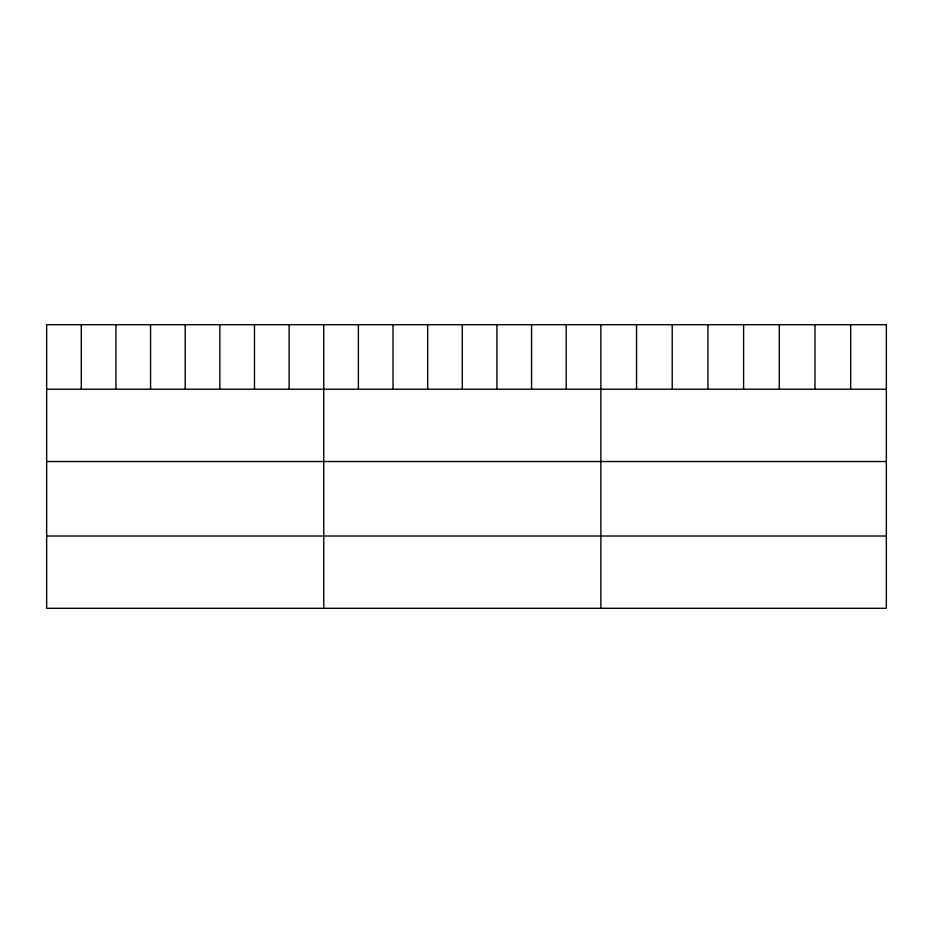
<?xml version="1.0" encoding="UTF-8"?>
<svg xmlns="http://www.w3.org/2000/svg" width="933" height="933" viewBox="0 0 933 933"><rect width="100%" height="100%" fill="white"/><g stroke="black" fill="none" stroke-linecap="round" stroke-linejoin="round"><path stroke-width="1.4" d="M46.65 389.224L886.35 389.224M46.65 461.52L886.35 461.52M46.65 536.009L886.35 536.009M850.663 324.707L850.663 389.224M814.975 324.707L814.975 389.224M779.288 324.707L779.288 389.224M743.601 324.707L743.601 389.224M707.914 324.707L707.914 389.224M672.226 324.707L672.226 389.224M636.539 324.707L636.539 389.224M600.852 324.707L600.852 608.293M566.214 324.707L566.214 389.224M531.577 324.707L531.577 389.224M496.939 324.707L496.939 389.224M462.301 324.707L462.301 389.224M427.664 324.707L427.664 389.224M393.026 324.707L393.026 389.224M358.389 324.707L358.389 389.224M323.751 324.707L323.751 608.293M289.113 324.707L289.113 389.224M254.476 324.707L254.476 389.224M219.838 324.707L219.838 389.224M185.201 324.707L185.201 389.224M150.563 324.707L150.563 389.224M115.925 324.707L115.925 389.224M81.288 324.707L81.288 389.224M886.35 324.707L46.65 324.707L46.65 608.293L886.35 608.293L886.35 324.707"/></g></svg>
